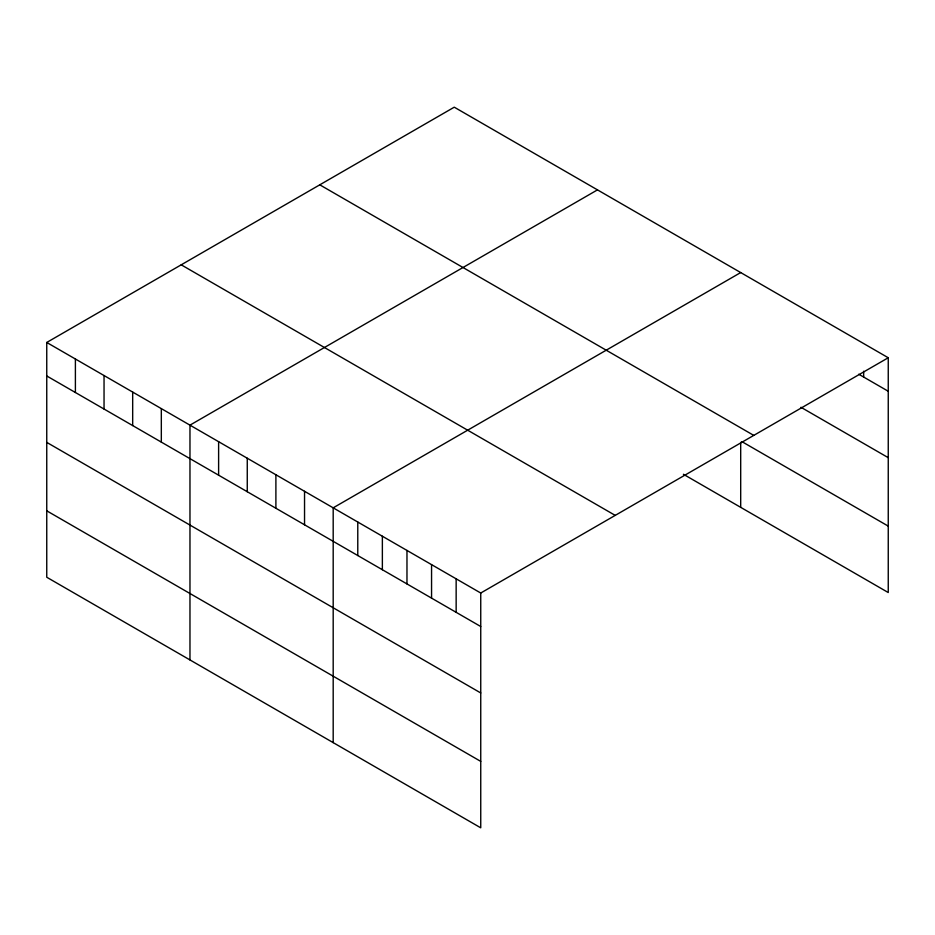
<?xml version="1.0" encoding="UTF-8"?>
<svg xmlns="http://www.w3.org/2000/svg" width="935" height="935" viewBox="0 0 935 935"><rect width="100%" height="100%" fill="white"/><g stroke="black" fill="none" stroke-linecap="round" stroke-linejoin="round"><path stroke-width="1.4" d="M46.75 342.467L480.742 593.024L480.742 827.814L46.75 577.246L46.75 342.467L454.258 107.186L888.25 357.754L888.25 592.533L683.403 474.267M597.477 189.875L189.969 425.144L189.969 659.935M740.695 272.564L333.187 507.834L333.187 742.612M480.742 593.024L888.25 357.754M858.739 374.21L888.25 391.251M800.944 407.274L888.25 457.671M319.782 184.826L753.774 435.394M741.922 441.636L888.25 526.113M181.226 264.827L615.218 515.384M46.75 375.964L480.742 626.52M46.75 442.384L480.742 692.952M46.75 510.826L480.742 761.382M863.659 371.23L863.659 377.05M740.695 442.36L740.695 507.343M456.151 578.823L456.151 612.32M431.561 564.635L431.561 598.12M406.97 550.434L406.97 583.931M382.368 536.234L382.368 569.731M357.778 522.034L357.778 555.53M304.541 491.296L304.541 524.792M275.895 474.758L275.895 508.254M247.261 458.22L247.261 491.716M218.615 441.682L218.615 475.179M161.323 408.607L161.323 442.103M132.677 392.069L132.677 425.565M104.042 375.531L104.042 409.027M75.396 359.005L75.396 392.49"/></g></svg>
